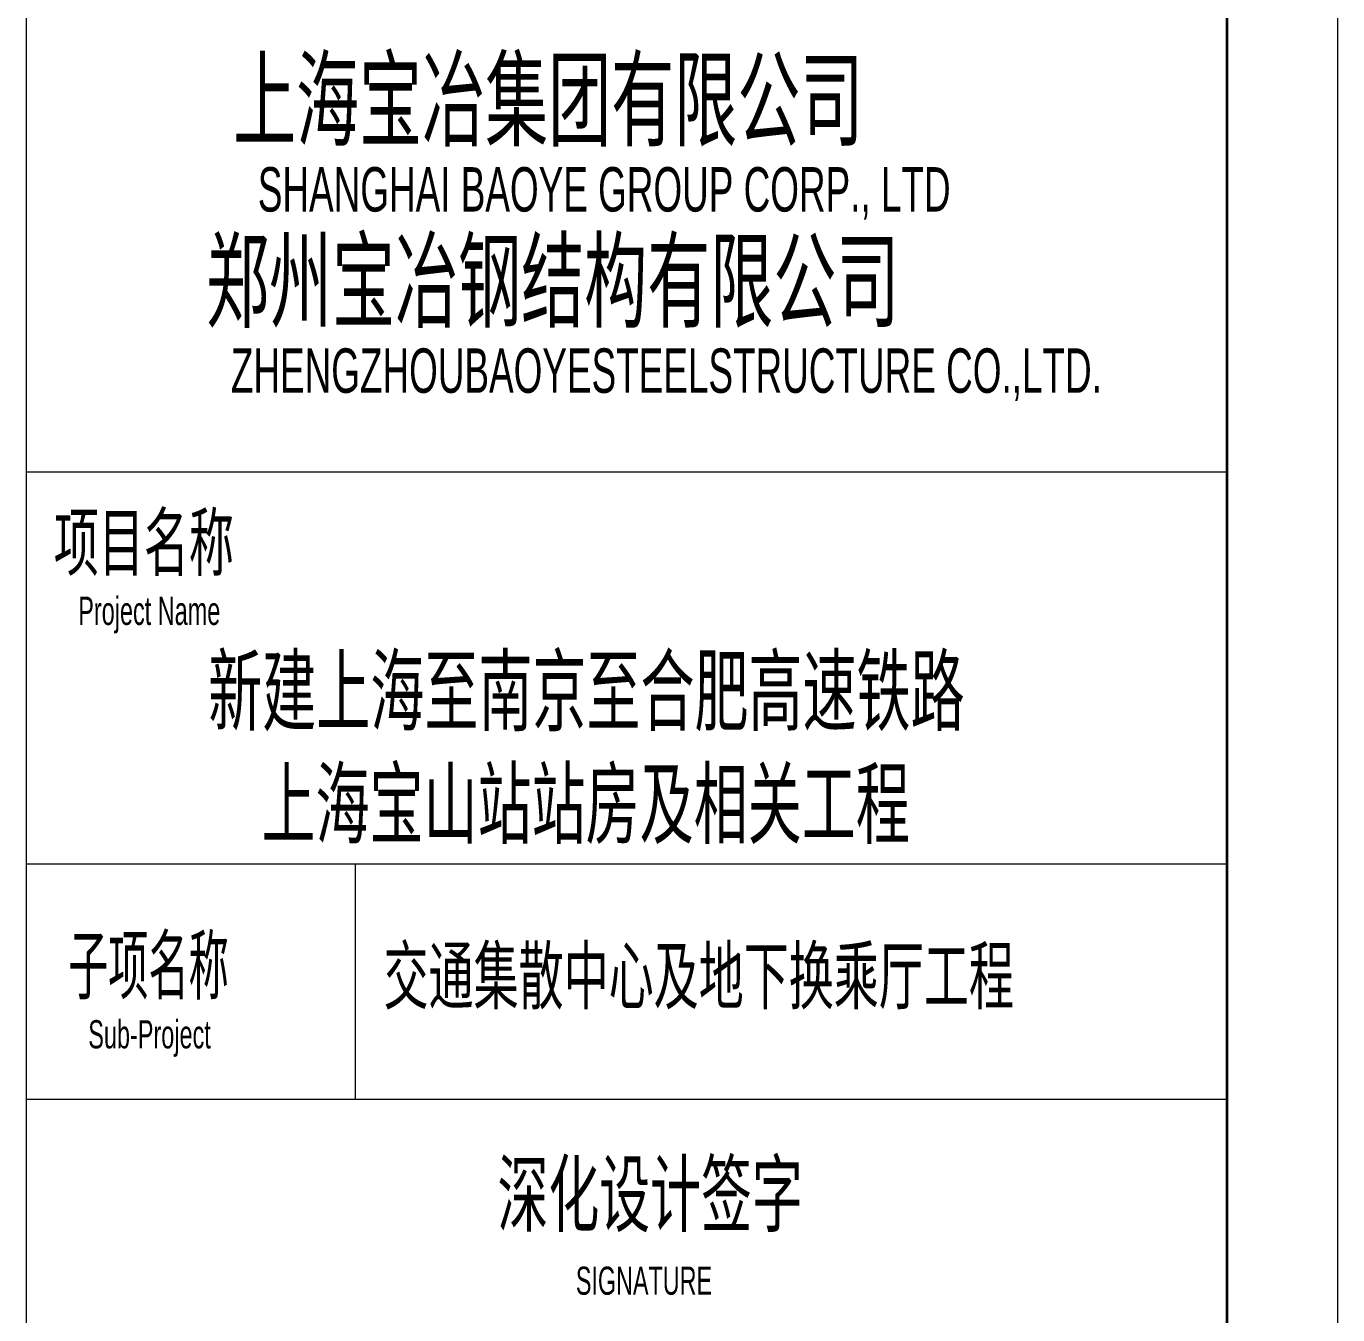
# Model space of a CAD drawing. Header units: millimetres. Extents: x 60 to 14975, y 125 to 10625.
# Drawn here: x 13497 to 14975, y 3324 to 4775 of the extents above; entities that cross this region are included whole.
import ezdxf

# ---------------------------------------------------------------- set-up
doc = ezdxf.new("R2010")
doc.units = ezdxf.units.MM
doc.linetypes.add('XKITLINE00', pattern=[0])
doc.layers.add('DrawingSheet', color=5, linetype='Continuous', lineweight=0)
doc.layers.add('OtherObjectType', color=1, linetype='Continuous', lineweight=0)
doc.styles.add('$TD_AUDIT_GENERATED_(1E2)', font='ARIAL.TTF')

# ---------------------------------------------------------------- blocks, each defined once
blk = doc.blocks.new('*A3')
at = {"layer": 'DrawingSheet', "color": 5, "linetype": 'XKITLINE00', "lineweight": 0}
blk.add_line((14975, 125), (14975, 10625), dxfattribs=at)
blk = doc.blocks.new('*A5')
at = {"layer": 'OtherObjectType', "color": 7, "linetype": 'XKITLINE00', "lineweight": 0}
for p, q in [((14975, 125), (14975, 10625)), ((13497.5, 10507.4), (13497.5, 240)), ((14849.2, 10507.4), (14849.2, 240)), ((14850.8, 10508.7), (14850.8, 241.3)), ((13497.5, 4273.4), (14849.2, 4273.4)), ((14974.8, 4231.1), (14974.8, 4231.1)), ((13497.5, 3832), (14849.2, 3832)), ((13868.3, 3567.1), (13868.3, 3832)), ((13497.5, 3567.1), (14849.2, 3567.1))]:
    blk.add_line(p, q, dxfattribs=at)
at = {"layer": 'OtherObjectType', "color": 7, "style": '$TD_AUDIT_GENERATED_(1E2)'}
for s, height, width, p in [('\\M+5C9CF\\M+5BAA3\\M+5B1A6\\M+5D2B1\\M+5BCAF\\M+5CDC5\\M+5D3D0\\M+5CFDE\\M+5B9AB\\M+5CBBE', 87.5, 0.595, (13730.4, 4649.3)), ('SHANGHAI BAOYE GROUP CORP., LTD', 50, 0.595, (13758.4, 4566.6)), ('\\M+5D6A3\\M+5D6DD\\M+5B1A6\\M+5D2B1\\M+5B8D6\\M+5BDE1\\M+5B9B9\\M+5D3D0\\M+5CFDE\\M+5B9AB\\M+5CBBE', 87.5, 0.595, (13700, 4445.2)), ('ZHENGZHOUBAOYESTEELSTRUCTURE CO.,LTD.', 50, 0.595, (13728, 4362.5)), ('\\M+5CFEE\\M+5C4BF\\M+5C3FB\\M+5B3C6', 62.5, 0.595, (13528.6, 4163)), ('Project Name', 31.784, 0.595, (13556.1, 4101.1)), ('\\M+5D0C2\\M+5BDA8\\M+5C9CF\\M+5BAA3\\M+5D6C1\\M+5C4CF\\M+5BEA9\\M+5D6C1\\M+5BACF\\M+5B7CA\\M+5B8DF\\M+5CBD9\\M+5CCFA\\M+5C2B7', 75, 0.595, (13702.5, 3989.6)), ('\\M+5C9CF\\M+5BAA3\\M+5B1A6\\M+5C9BD\\M+5D5BE\\M+5D5BE\\M+5B7BF\\M+5BCB0\\M+5CFE0\\M+5B9D8\\M+5B9A4\\M+5B3CC ', 75, 0.595, (13762.5, 3862.5)), ('\\M+5D7D3\\M+5CFEE\\M+5C3FB\\M+5B3C6', 63.567, 0.522006, (13544.7, 3686.3)), ('\\M+5BDBB\\M+5CDA8\\M+5BCAF\\M+5C9A2\\M+5D6D0\\M+5D0C4\\M+5BCB0\\M+5B5D8\\M+5CFC2\\M+5BBBB\\M+5B3CB\\M+5CCFC\\M+5B9A4\\M+5B3CC', 62.5, 0.595, (13900, 3675)), ('Sub-Project', 31.784, 0.595, (13567.4, 3624.3)), ('\\M+5C9EE\\M+5BBAF\\M+5C9E8\\M+5BCC6\\M+5C7A9\\M+5D7D6', 70.63, 0.595, (14028.4, 3425.2)), ('SIGNATURE', 31.64, 0.595, (14116.7, 3346.9))]:
    blk.add_text(s, height=height, dxfattribs=dict(at, width=width)).set_placement(p)

msp = doc.modelspace()

# ---------------------------------------------------------------- block references
at = {"lineweight": 0}
for name in ['*A3', '*A5']:
    msp.add_blockref(name, (0, 0), dxfattribs=at)

doc.saveas('drawing.dxf')
